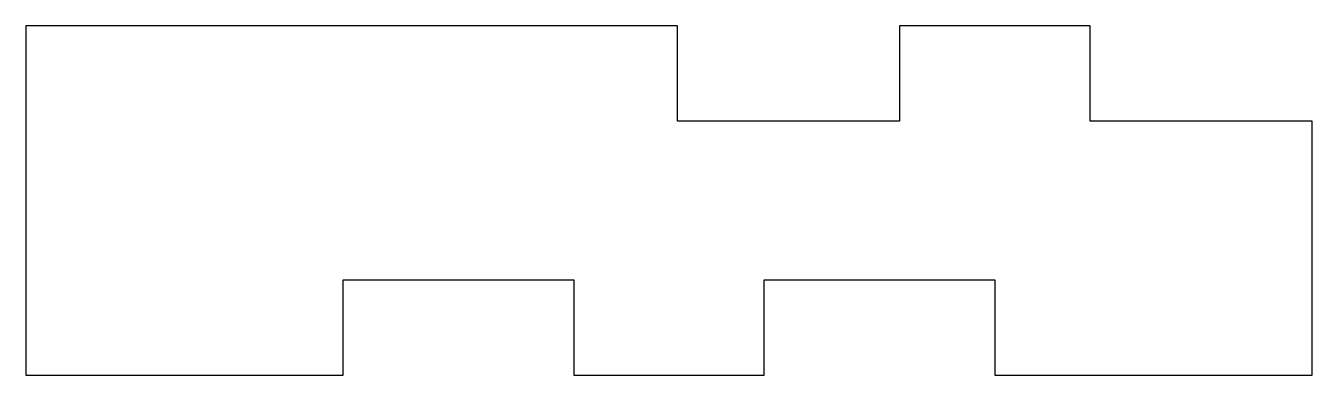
# Model space of a CAD drawing. Header units: millimetres. Extents: x -30.5 to 10, y 0 to 11.
import ezdxf

# ---------------------------------------------------------------- set-up
doc = ezdxf.new("R2010")
doc.units = ezdxf.units.MM
doc.layers.get('0').update_dxf_attribs({"linetype": 'CONTINUOUS'})

msp = doc.modelspace()

# ---------------------------------------------------------------- linework, layer by layer
msp.add_lwpolyline([(-3, 11), (-3, 8), (-10, 8), (-10, 11), (-30.528, 11), (-30.528, 0), (-20.528, 0), (-20.528, 3), (-13.264, 3), (-13.264, 0), (-7.264, 0), (-7.264, 3), (0, 3), (0, 0), (10, 0), (10, 8), (3, 8), (3, 11)], close=True)

doc.saveas('drawing.dxf')
